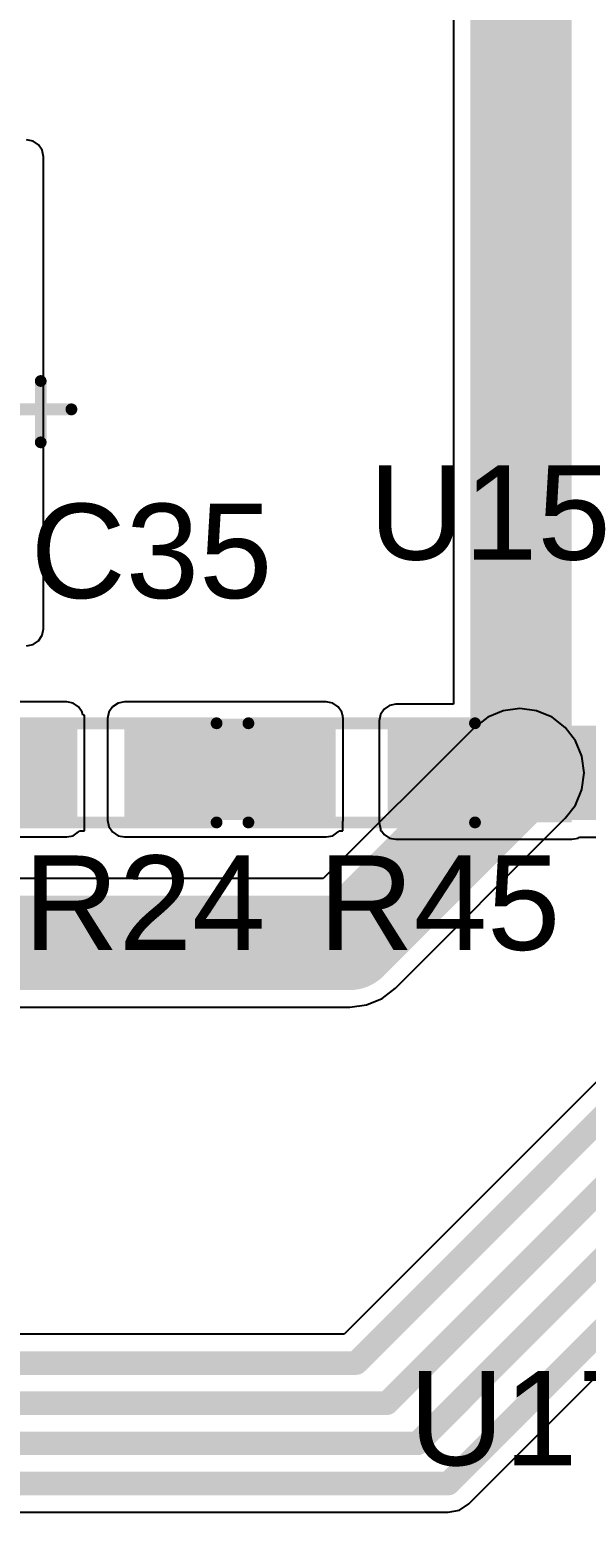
# Model space of a CAD drawing. Header units: millimetres. Extents: x -11 to 156, y -11 to 109.
# Drawn here: x 72.88 to 78.87, y 10.64 to 26.59 of the extents above; entities that cross this region are included whole.
import ezdxf

# ---------------------------------------------------------------- set-up
doc = ezdxf.new("R2010")
doc.units = ezdxf.units.MM
for name, color, linetype in [('BottomLayer', 5, 'Continuous'), ('BottomSolder', 6, 'Continuous'), ('TopLayer', 1, 'Continuous'), ('TopOverlay', 2, 'Continuous'), ('TopPaste', 8, 'Continuous'), ('TopSolder', 216, 'Continuous'), ('ViaHoleLayer', 16, 'Continuous')]:
    doc.layers.add(name, color=color, linetype=linetype)
doc.styles.add('Arial', font='', dxfattribs={"height": 0.2})
doc.styles.get('Arial').set_extended_font_data('Arial')

# ---------------------------------------------------------------- blocks, each defined once
blk = doc.blocks.new('R___0603_16')
at = {"layer": 'TopLayer'}
for points in [[(-0.381, 0.4445), (-0.381, -0.4445), (-1.143, -0.4445), (-1.143, 0.4445)], [(1.143, 0.4445), (1.143, -0.4445), (0.381, -0.4445), (0.381, 0.4445)]]:
    blk.add_hatch(color=1, dxfattribs=at).paths.add_polyline_path(points)
at = {"layer": 'TopPaste'}
for points in [[(-0.381, 0.4445), (-0.381, -0.4445), (-1.143, -0.4445), (-1.143, 0.4445)], [(1.143, 0.4445), (1.143, -0.4445), (0.381, -0.4445), (0.381, 0.4445)]]:
    blk.add_hatch(color=8, dxfattribs=at).paths.add_polyline_path(points)
at = {"layer": 'TopSolder'}
for points in [[(-0.2794, 0.5461), (-0.2794, -0.5461), (-1.2446, -0.5461), (-1.2446, 0.5461)], [(1.2446, 0.5461), (1.2446, -0.5461), (0.2794, -0.5461), (0.2794, 0.5461)]]:
    blk.add_hatch(color=216, dxfattribs=at).paths.add_polyline_path(points)
at = {"layer": 'TopOverlay', "const_width": 0.127}
for points in [[(-1.2192, -0.5334), (-1.2192, 0.5334)], [(-1.2192, 0.5334), (1.2192, 0.5334)], [(1.2192, -0.5334), (1.2192, 0.5334)], [(-1.2192, -0.5334), (1.2192, -0.5334)]]:
    blk.add_lwpolyline(points, dxfattribs=at)
at = {"layer": 'TopOverlay', "const_width": 0.0635}
for points in [[(-1.25095, 0.5334, 1), (-1.18745, 0.5334, 1)], [(-1.25095, 0.5334, 1), (-1.18745, 0.5334, 1)], [(1.18745, 0.5334, 1), (1.25095, 0.5334, 1)], [(1.18745, 0.5334, 1), (1.25095, 0.5334, 1)], [(-1.25095, -0.5334, 1), (-1.18745, -0.5334, 1)], [(-1.25095, -0.5334, 1), (-1.18745, -0.5334, 1)], [(1.18745, -0.5334, 1), (1.25095, -0.5334, 1)], [(1.18745, -0.5334, 1), (1.25095, -0.5334, 1)]]:
    blk.add_lwpolyline(points, format="xyb", close=True, dxfattribs=at)
blk = doc.blocks.new('R___0603_36')
at = {"layer": 'TopLayer'}
for points in [[(-0.381, 0.4445), (-0.381, -0.4445), (-1.143, -0.4445), (-1.143, 0.4445)], [(1.143, 0.4445), (1.143, -0.4445), (0.381, -0.4445), (0.381, 0.4445)]]:
    blk.add_hatch(color=1, dxfattribs=at).paths.add_polyline_path(points)
at = {"layer": 'TopPaste'}
for points in [[(-0.381, 0.4445), (-0.381, -0.4445), (-1.143, -0.4445), (-1.143, 0.4445)], [(1.143, 0.4445), (1.143, -0.4445), (0.381, -0.4445), (0.381, 0.4445)]]:
    blk.add_hatch(color=8, dxfattribs=at).paths.add_polyline_path(points)
at = {"layer": 'TopSolder'}
for points in [[(-0.2794, 0.5461), (-0.2794, -0.5461), (-1.2446, -0.5461), (-1.2446, 0.5461)], [(1.2446, 0.5461), (1.2446, -0.5461), (0.2794, -0.5461), (0.2794, 0.5461)]]:
    blk.add_hatch(color=216, dxfattribs=at).paths.add_polyline_path(points)
at = {"layer": 'TopOverlay', "const_width": 0.127}
for points in [[(-1.2192, -0.5334), (-1.2192, 0.5334)], [(-1.2192, 0.5334), (1.2192, 0.5334)], [(1.2192, -0.5334), (1.2192, 0.5334)], [(-1.2192, -0.5334), (1.2192, -0.5334)]]:
    blk.add_lwpolyline(points, dxfattribs=at)
at = {"layer": 'TopOverlay', "const_width": 0.0635}
for points in [[(-1.25095, 0.5334, 1), (-1.18745, 0.5334, 1)], [(-1.25095, 0.5334, 1), (-1.18745, 0.5334, 1)], [(1.18745, 0.5334, 1), (1.25095, 0.5334, 1)], [(1.18745, 0.5334, 1), (1.25095, 0.5334, 1)], [(-1.25095, -0.5334, 1), (-1.18745, -0.5334, 1)], [(-1.25095, -0.5334, 1), (-1.18745, -0.5334, 1)], [(1.18745, -0.5334, 1), (1.25095, -0.5334, 1)], [(1.18745, -0.5334, 1), (1.25095, -0.5334, 1)]]:
    blk.add_lwpolyline(points, format="xyb", close=True, dxfattribs=at)
blk = doc.blocks.new('C____B_98')
at = {"layer": 'TopLayer'}
for points in [[(-2.55, -1.5), (-2.55, 1.5), (-0.85, 1.5), (-0.85, -1.5)], [(0.85, -1.5), (0.85, 1.5), (2.55, 1.5), (2.55, -1.5)]]:
    blk.add_hatch(color=1, dxfattribs=at).paths.add_polyline_path(points)
at = {"layer": 'TopPaste'}
for points in [[(-2.55, -1.5), (-2.55, 1.5), (-0.85, 1.5), (-0.85, -1.5)], [(0.85, -1.5), (0.85, 1.5), (2.55, 1.5), (2.55, -1.5)]]:
    blk.add_hatch(color=8, dxfattribs=at).paths.add_polyline_path(points)
at = {"layer": 'TopSolder'}
for points in [[(-2.652, -1.602), (-2.652, 1.602), (-0.748, 1.602), (-0.748, -1.602)], [(0.748, -1.602), (0.748, 1.602), (2.652, 1.602), (2.652, -1.602)]]:
    blk.add_hatch(color=216, dxfattribs=at).paths.add_polyline_path(points)
at = {"layer": 'TopOverlay'}
for points, const_width in [([(2.028, 1.626), (-1.934, 1.626)], 0.152), ([(-3.023, 0.406), (-3.023, -0.254)], 0.127), ([(-2.692, 0.051), (-3.353, 0.051)], 0.127), ([(2.028, -1.626), (-1.934, -1.626)], 0.152)]:
    blk.add_lwpolyline(points, dxfattribs=dict(at, const_width=const_width))
for points, const_width in [([(-1.972, 1.626, 1), (-1.896, 1.626, 1)], 0.0762), ([(1.99, 1.626, 1), (2.066, 1.626, 1)], 0.0762), ([(-3.054, 0.406, 1), (-2.991, 0.406, 1)], 0.0635), ([(-3.385, 0.051, 1), (-3.321, 0.051, 1)], 0.0635), ([(-2.724, 0.051, 1), (-2.661, 0.051, 1)], 0.0635), ([(-3.054, -0.254, 1), (-2.991, -0.254, 1)], 0.0635), ([(-1.972, -1.626, 1), (-1.896, -1.626, 1)], 0.0762), ([(1.99, -1.626, 1), (2.066, -1.626, 1)], 0.0762)]:
    blk.add_lwpolyline(points, format="xyb", close=True, dxfattribs=dict(at, const_width=const_width))

msp = doc.modelspace()

# ---------------------------------------------------------------- hatches: boundary and pattern name
at = {"layer": 'BottomLayer'}
h = msp.add_hatch(color=5, dxfattribs=at)
edge = h.paths.add_edge_path()
edge.add_arc((78.156, 18.593), 0.3, 0, 360)
at = {"layer": 'BottomSolder'}
h = msp.add_hatch(color=6, dxfattribs=at)
edge = h.paths.add_edge_path()
edge.add_arc((78.156, 18.593), 0.402, 0, 360)
at = {"layer": 'TopLayer'}
for points in [[(77.622, 38.125), (77.622, 18.059), (78.715, 18.059), (78.715, 38.125)], [(71.12, 18.085), (73.279, 18.085), (73.279, 19.177), (71.12, 19.177)], [(73.901, 18.085), (76.073, 18.085), (76.073, 19.177), (73.901, 19.177)], [(76.822, 18.059), (78.715, 18.059), (78.715, 19.152), (76.822, 19.152)]]:
    msp.add_hatch(color=1, dxfattribs=at).paths.add_polyline_path(points)
h = msp.add_hatch(color=1, dxfattribs=at)
edge = h.paths.add_edge_path()
edge.add_arc((78.156, 18.593), 0.3, 0, 360)
at = {"layer": 'TopSolder'}
h = msp.add_hatch(color=216, dxfattribs=at)
edge = h.paths.add_edge_path()
edge.add_arc((78.156, 18.593), 0.402, 0, 360)
at = {"layer": 'ViaHoleLayer'}
h = msp.add_hatch(color=16, dxfattribs=at)
edge = h.paths.add_edge_path()
edge.add_arc((78.156, 18.593), 0.15, 0, 360)

# ---------------------------------------------------------------- linework, layer by layer
at = {"layer": 'BottomLayer'}
for p, q in [((77.81, 19.192), (77.667, 19.082)), ((77.977, 19.261), (77.81, 19.192)), ((78.156, 19.285), (77.977, 19.261)), ((78.335, 19.261), (78.156, 19.285)), ((78.502, 19.192), (78.335, 19.261)), ((78.645, 19.082), (78.502, 19.192)), ((77.667, 19.082), (76.04, 17.456)), ((78.755, 18.939), (78.645, 19.082)), ((78.824, 18.772), (78.755, 18.939)), ((78.848, 18.593), (78.824, 18.772)), ((78.824, 18.414), (78.848, 18.593)), ((78.755, 18.247), (78.824, 18.414)), ((78.645, 18.104), (78.755, 18.247)), ((76.816, 16.275), (78.645, 18.104)), ((76.04, 17.456), (66.192, 17.456)), ((76.673, 16.165), (76.816, 16.275)), ((76.506, 16.096), (76.673, 16.165)), ((67.723, 16.072), (76.327, 16.072)), ((76.327, 16.072), (76.506, 16.096))]:
    msp.add_line(p, q, dxfattribs=at)
at = {"layer": 'BottomLayer', "const_width": 1.016}
for points in [[(76.327, 16.764), (78.156, 18.593)], [(66.192, 16.764), (76.327, 16.764)]]:
    msp.add_lwpolyline(points, dxfattribs=at)
at = {"layer": 'BottomLayer', "const_width": 0.508}
for points in [[(77.902, 18.593, 1), (78.41, 18.593, 1)], [(76.073, 16.764, 1), (76.581, 16.764, 1)], [(76.073, 16.764, 1), (76.581, 16.764, 1)]]:
    msp.add_lwpolyline(points, format="xyb", close=True, dxfattribs=at)
at = {"layer": 'TopLayer'}
for p, q in [((77.441, 38.125), (77.441, 19.333)), ((72.917, 25.39), (72.847, 25.403)), ((72.975, 25.35), (72.917, 25.39)), ((73.015, 25.292), (72.975, 25.35)), ((73.028, 25.222), (73.015, 25.292)), ((73.028, 20.142), (73.028, 25.222)), ((73.015, 20.073), (73.028, 20.142)), ((72.847, 19.961), (72.917, 19.975)), ((72.917, 19.975), (72.975, 20.014)), ((72.975, 20.014), (73.015, 20.073)), ((73.279, 19.358), (71.12, 19.358)), ((73.348, 19.344), (73.279, 19.358)), ((73.407, 19.305), (73.348, 19.344)), ((73.446, 19.246), (73.407, 19.305)), ((73.773, 19.305), (73.734, 19.246)), ((73.832, 19.344), (73.773, 19.305)), ((73.901, 19.358), (73.832, 19.344)), ((76.073, 19.358), (73.901, 19.358)), ((76.142, 19.344), (76.073, 19.358)), ((76.201, 19.305), (76.142, 19.344)), ((76.24, 19.246), (76.201, 19.305)), ((76.753, 19.319), (76.694, 19.28)), ((76.822, 19.333), (76.753, 19.319)), ((77.441, 19.333), (76.822, 19.333)), ((73.453, 19.215), (73.446, 19.246)), ((73.469, 19.215), (73.453, 19.215)), ((73.469, 17.971), (73.469, 19.215)), ((73.734, 19.246), (73.72, 19.177)), ((73.72, 19.177), (73.72, 18.085)), ((76.247, 19.215), (76.24, 19.246)), ((76.251, 19.215), (76.247, 19.215)), ((76.251, 19.195), (76.251, 19.215)), ((76.254, 19.177), (76.251, 19.195)), ((76.254, 18.085), (76.254, 19.177)), ((76.655, 19.221), (76.641, 19.152)), ((76.641, 19.152), (76.641, 18.059)), ((76.694, 19.28), (76.655, 19.221)), ((73.72, 18.085), (73.734, 18.015)), ((76.251, 18.067), (76.254, 18.085)), ((76.251, 17.971), (76.251, 18.067)), ((76.641, 18.059), (76.655, 17.99)), ((71.12, 17.904), (73.279, 17.904)), ((73.279, 17.904), (73.348, 17.917)), ((73.348, 17.917), (73.407, 17.957)), ((73.407, 17.957), (73.416, 17.971)), ((73.416, 17.971), (73.469, 17.971)), ((73.734, 18.015), (73.773, 17.957)), ((73.773, 17.957), (73.832, 17.917)), ((73.832, 17.917), (73.901, 17.904)), ((73.901, 17.904), (76.073, 17.904)), ((76.073, 17.904), (76.142, 17.917)), ((76.142, 17.917), (76.201, 17.957)), ((76.201, 17.957), (76.21, 17.971)), ((76.21, 17.971), (76.251, 17.971)), ((76.655, 17.99), (76.657, 17.986)), ((76.657, 17.986), (76.657, 17.971)), ((76.657, 17.971), (76.668, 17.971)), ((76.668, 17.971), (76.694, 17.931)), ((76.694, 17.931), (76.753, 17.892)), ((76.753, 17.892), (76.822, 17.878)), ((76.822, 17.878), (78.715, 17.878)), ((78.715, 17.878), (78.784, 17.892)), ((78.784, 17.892), (78.798, 17.901)), ((78.798, 17.901), (79.7, 17.901)), ((78.977, 15.264), (76.267, 12.554)), ((77.606, 10.728), (80.233, 13.354)), ((76.267, 12.554), (70.218, 12.554)), ((77.505, 10.66), (77.606, 10.728)), ((38.559, 10.637), (77.386, 10.637)), ((77.386, 10.637), (77.505, 10.66))]:
    msp.add_line(p, q, dxfattribs=at)
for points, const_width in [([(78.156, 18.593), (90.094, 18.593)], 1.016), ([(77.216, 18.593), (78.156, 18.593)], 0.635), ([(76.396, 12.243), (79.197, 15.044)], 0.254), ([(76.726, 11.811), (79.444, 14.529)], 0.254), ([(77.056, 11.379), (79.774, 14.097)], 0.254), ([(77.386, 10.947), (80.104, 13.665)], 0.254), ([(36.297, 12.243), (76.396, 12.243)], 0.254), ([(37.084, 11.811), (76.726, 11.811)], 0.254), ([(37.795, 11.379), (77.056, 11.379)], 0.254), ([(38.43, 10.947), (77.386, 10.947)], 0.254)]:
    msp.add_lwpolyline(points, dxfattribs=dict(at, const_width=const_width))
for points, const_width in [([(77.902, 18.593, 1), (78.41, 18.593, 1)], 0.508), ([(77.057, 18.593, 1), (77.375, 18.593, 1)], 0.318), ([(77.997, 18.593, 1), (78.315, 18.593, 1)], 0.318), ([(76.332, 12.243, 1), (76.459, 12.243, 1)], 0.127), ([(76.332, 12.243, 1), (76.459, 12.243, 1)], 0.127), ([(76.662, 11.811, 1), (76.789, 11.811, 1)], 0.127), ([(76.662, 11.811, 1), (76.789, 11.811, 1)], 0.127), ([(76.993, 11.379, 1), (77.12, 11.379, 1)], 0.127), ([(76.993, 11.379, 1), (77.12, 11.379, 1)], 0.127), ([(77.323, 10.947, 1), (77.45, 10.947, 1)], 0.127), ([(77.323, 10.947, 1), (77.45, 10.947, 1)], 0.127)]:
    msp.add_lwpolyline(points, format="xyb", close=True, dxfattribs=dict(at, const_width=const_width))

# ---------------------------------------------------------------- block references
at = {"rotation": 180}
msp.add_blockref('C____B_98', (69.977, 22.555), dxfattribs=at)
for name, p in [('R___0603_36', (73.673, 18.593)), ('R___0603_16', (76.454, 18.593))]:
    msp.add_blockref(name, p)

# ---------------------------------------------------------------- texts
at = {"layer": 'TopOverlay', "style": 'Arial'}
for s, p in [('U15', (76.531, 20.887)), ('C35', (72.89, 20.473)), ('R24', (72.814, 16.688)), ('R45', (75.989, 16.688)), ('U17', (76.962, 11.143))]:
    msp.add_text(s, height=1.016, dxfattribs=at).set_placement(p)

doc.saveas('drawing.dxf')
